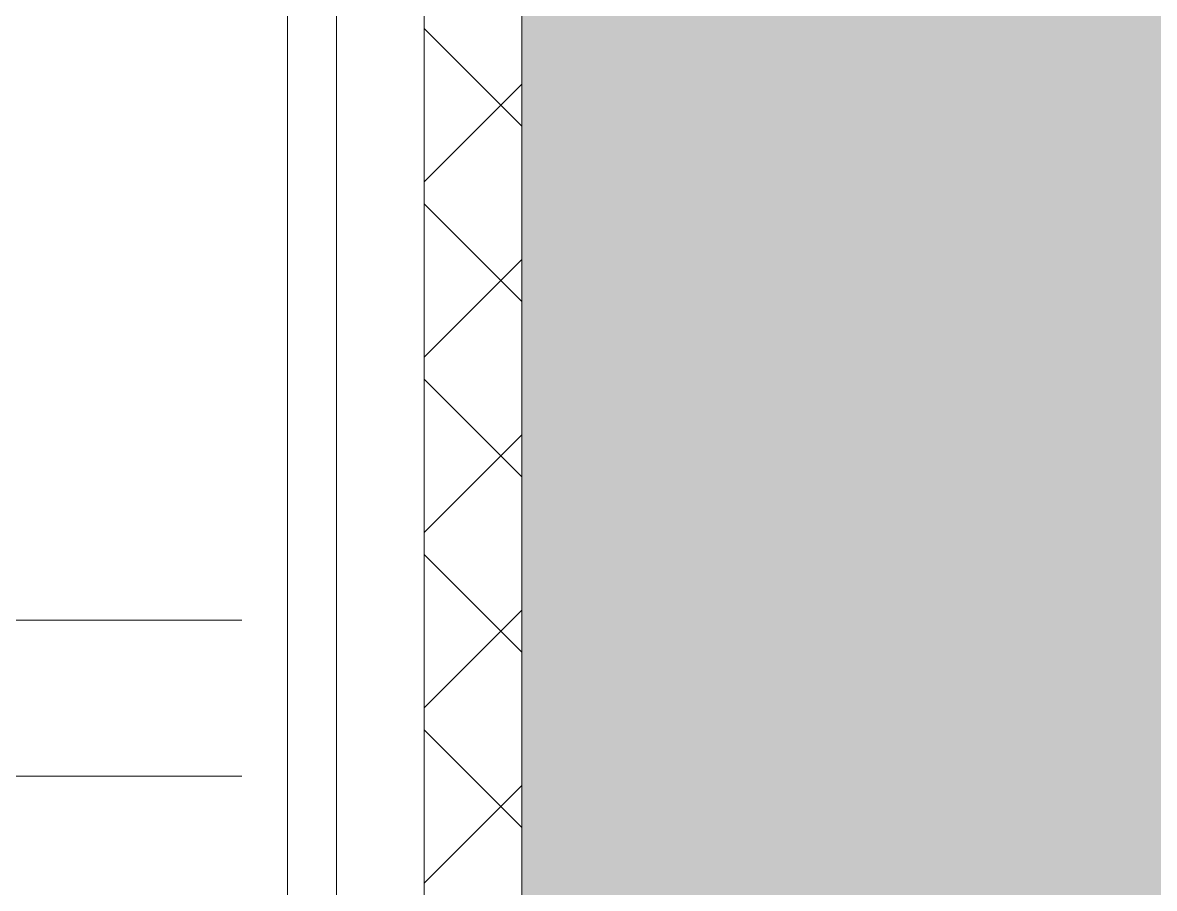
# Model space of a CAD drawing. Units: millimetres at full size, sheet at 1:30. Extents: x -17796 to 21385, y -23279 to 7734.
# Drawn here: x -15867.6 to -15577.7, y -4851.3 to -4629.6 of the extents above; entities that cross this region are included whole.
import ezdxf

# ---------------------------------------------------------------- set-up
doc = ezdxf.new("R2010")
doc.units = ezdxf.units.MM
doc.header["$LTSCALE"] = 30
doc.linetypes.add('USER14', pattern=[18.9, 15, -0.9, 0.6, -0.9, 0.6, -0.9])
doc.linetypes.add('USER7', pattern=[0.2, 0.1, -0.1])
for name, color, linetype, lineweight in [('0-C_0_4P', 4, 'Continuous', 18), ('0-E_遮音材', 254, 'Continuous', 18), ('1-0_掃き出しﾏｰｸ', 253, 'USER7', 18), ('1-4_ﾌﾟﾛッﾄ', 41, 'Continuous', 18), ('4-5_', 3, 'USER14', 18)]:
    doc.layers.add(name, color=color, linetype=linetype, lineweight=lineweight)

msp = doc.modelspace()

# ---------------------------------------------------------------- linework, layer by layer
at = {"layer": '0-C_0_4P'}
for p, q in [((-15799.72, -4087.58), (-15799.72, -4967.58)), ((-15787.22, -4100.08), (-15787.22, -4967.58))]:
    msp.add_line(p, q, dxfattribs=at)
at = {"layer": '0-E_遮音材'}
for points in [[(-14739.72, -4967.58), (-15739.72, -4117.58), (-14739.72, -4117.58)], [(-14739.72, -4967.58), (-15739.72, -4967.58), (-15739.72, -4117.58)]]:
    msp.add_solid(points, dxfattribs=at)
at = {"layer": '1-0_掃き出しﾏｰｸ', "color": 7, "linetype": 'Continuous'}
msp.add_lwpolyline([(-15739.72, -4967.58), (-15784.72, -4967.58), (-15784.72, -5062.58), (-15824.72, -5072.58), (-15824.72, -5117.58), (-15809.72, -5132.58), (-14669.72, -5132.58), (-14654.72, -5117.58), (-14654.72, -5072.58), (-14694.72, -5062.58), (-14694.72, -4967.58), (-14739.72, -4967.58), (-14739.72, -4117.58), (-15739.72, -4117.58)], close=True, dxfattribs=at)
at = {"layer": '1-4_ﾌﾟﾛッﾄ'}
for p, q in [((-15739.72, -4656.08), (-15764.72, -4631.08)), ((-15764.72, -4670.38), (-15739.72, -4645.38)), ((-15739.72, -4700.99), (-15764.72, -4675.99)), ((-15764.72, -4715.28), (-15739.72, -4690.28)), ((-15739.72, -4745.89), (-15764.72, -4720.89)), ((-15764.72, -4760.18), (-15739.72, -4735.18)), ((-15739.72, -4790.79), (-15764.72, -4765.79)), ((-15764.72, -4805.08), (-15739.72, -4780.08)), ((-15739.72, -4835.69), (-15764.72, -4810.69)), ((-15764.72, -4849.98), (-15739.72, -4824.98))]:
    msp.add_line(p, q, dxfattribs=at)
msp.add_lwpolyline([(-15739.72, -4967.58), (-15739.72, -4117.58), (-15764.72, -4117.58), (-15764.72, -4967.58)], dxfattribs=at)
at = {"layer": '4-5_'}
for p, q in [((-16539.72, -4782.58), (-15811.46, -4782.58)), ((-16539.72, -4822.58), (-15811.46, -4822.58))]:
    msp.add_line(p, q, dxfattribs=at)

doc.saveas('drawing.dxf')
